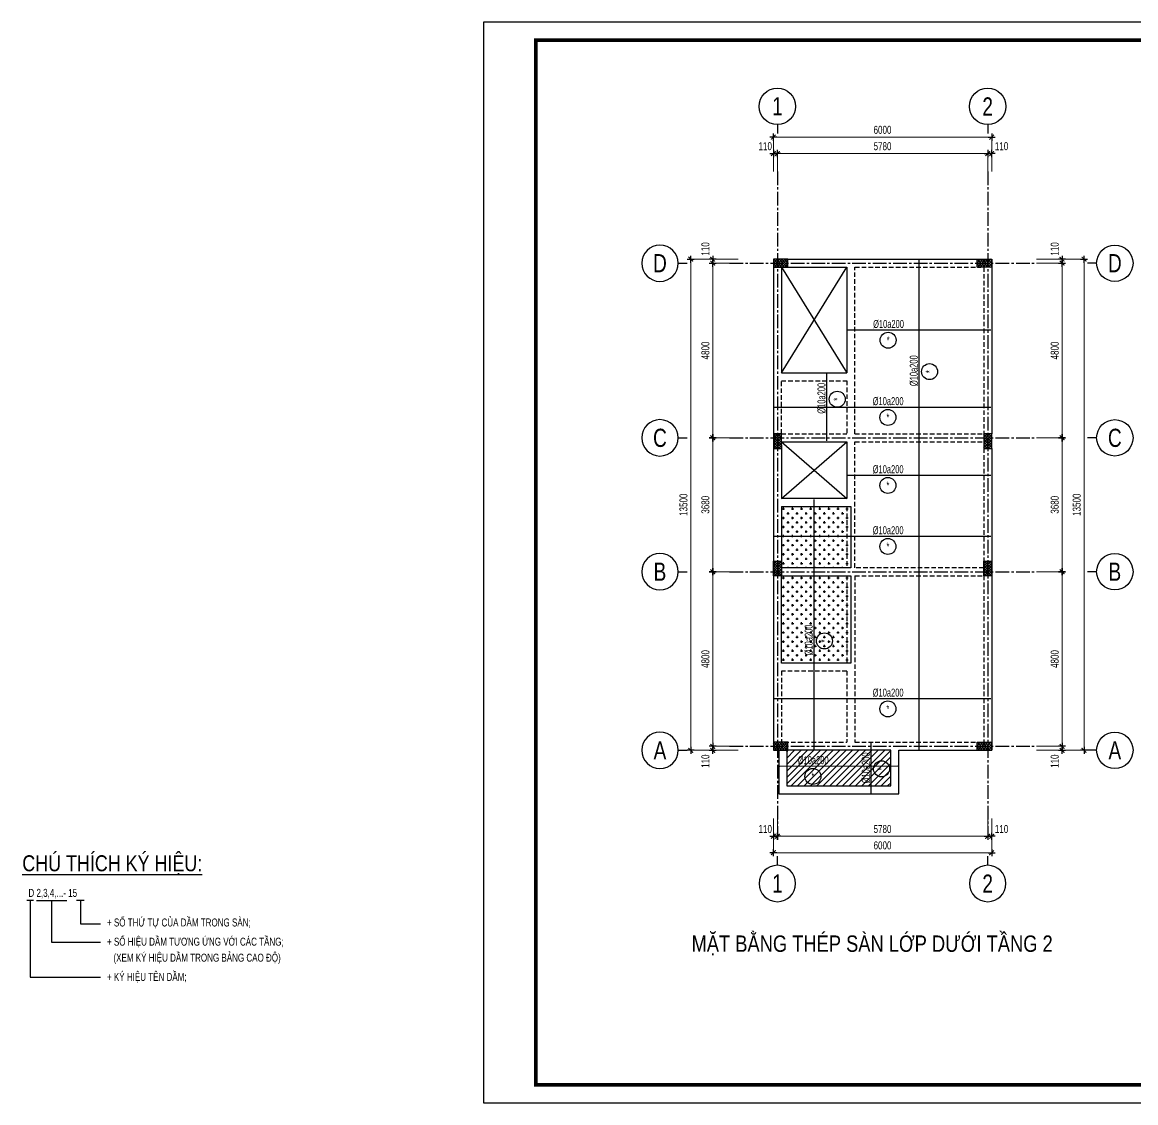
# Model space of a CAD drawing. Header units: millimetres. Extents: x -19243 to 35436, y -10001 to 31108.
# Drawn here: x -19243 to 11358, y -10001 to 19699 of the extents above; entities that cross this region are included whole.
import ezdxf
from ezdxf.enums import TextEntityAlignment as Align

# ---------------------------------------------------------------- set-up
doc = ezdxf.new("R2010")
doc.units = ezdxf.units.MM
doc.header["$MEASUREMENT"] = 0
for name, pattern in [('HIDDEN', [0.375, 0.25, -0.125]), ('Xref Grid A18$0$CENTER2', [1.125, 0.75, -0.125, 0.125, -0.125]), ('Xref Structure Plan 2 (A18)$0$HIDDEN', [0.375, 0.25, -0.125])]:
    doc.linetypes.add(name, pattern=pattern)
doc.layers.get('DEFPOINTS').update_dxf_attribs({"color": 87})
for name, color, linetype in [('06.TEXT', 2, 'Continuous'), ('09.COLUMN', 4, 'Continuous'), ('11.NOTE', 8, 'Continuous'), ('CDC.14.STEELNUM', 2, 'Continuous'), ('KCS_STEEL_BOTTOM', 4, 'Continuous'), ('KCS_STEEL_TOP', 4, 'HIDDEN'), ('KCS_TEXT_THEP', 7, 'Continuous'), ('Xref Column Plan 2 (A18)$0$$0$09.COLUMN', 4, 'Continuous'), ('Xref Column Plan 2 (A18)$0$10.HATCH', 9, 'Continuous'), ('Xref Grid A18$0$01.AXIS', 160, 'Xref Grid A18$0$CENTER2'), ('Xref Grid A18$0$02.DIM', 8, 'Continuous'), ('Xref Structure Plan 2 (A18)$0$03.BORDER', 3, 'Continuous'), ('Xref Structure Plan 2 (A18)$0$04.HIDDEN', 8, 'Xref Structure Plan 2 (A18)$0$HIDDEN'), ('Xref Structure Plan 2 (A18)$0$10.HATCH', 9, 'Continuous'), ('Xref Structure Plan 2 (A18)$0$11.NOTE', 8, 'Continuous')]:
    doc.layers.add(name, color=color, linetype=linetype)
for name, color, linetype, lineweight in [('KHUNGTEN', 7, 'Continuous', 20), ('Xref Column Plan 2 (A18)$0$KHUNGTEN', 7, 'Continuous', 20), ('Xref khung ten  A3 TKCS$0$A-KY HIEU', 34, 'Continuous', 20)]:
    doc.layers.add(name, color=color, linetype=linetype, lineweight=lineweight)
doc.styles.add('ARIAL', font='arial.ttf', dxfattribs={"width": 0.6})
doc.styles.add('KCS_SMTEXT', font='3t-unicode.shx', dxfattribs={"width": 0.7})
doc.styles.add('SMTEXT', font='3t-unicode.shx', dxfattribs={"width": 0.75})
doc.styles.add('Xref Grid A18$0$BIGTEXT', font='arial.ttf', dxfattribs={"width": 0.8})
doc.styles.add('Xref Grid A18$0$SMTEXT', font='3t-unicode.shx', dxfattribs={"width": 0.75})
doc.dimstyles.new('Xref Grid A18$0$X1', dxfattribs={"dimtxt": 220, "dimasz": 0.8, "dimexe": 0, "dimexo": 0, "dimgap": 90, "dimtad": 1, "dimdec": 0, "dimzin": 13, "dimdsep": 46, "dimtxsty": 'Xref Grid A18$0$SMTEXT', "dimblk1": 'Xref Grid A18$0$CHEO', "dimblk2": 'Xref Grid A18$0$CHEO', "dimsah": 1, "dimcen": 0, "dimclrd": 256, "dimclre": 256, "dimclrt": 2, "dimadec": 0, "dimazin": 0, "dimtfac": 1, "dimtdec": 0, "dimtix": 1, "dimtmove": 2, "dimatfit": 3, "dimldrblk": 'Xref Grid A18$0$CHEO', "dimfxl": 1, "dimtolj": 1, "dimtzin": 13, "dimarcsym": 0})
pattern_1 = [(135, (-6989.16, 17769.917), (-35.35534, -35.35534), []), (225, (-6989.16, 17769.917), (35.35534, -35.35534), [])]
pattern_2 = [(135, (-6989.16, 4489.917), (-35.35534, -35.35534), []), (225, (-6989.16, 4489.917), (35.35534, -35.35534), [])]

# ---------------------------------------------------------------- blocks, each defined once
blk = doc.blocks.new('Xref khung ten  A3 TKCS')
at = {"layer": 'DEFPOINTS', "color": 125}
blk.add_lwpolyline([(-57730.37, -13938.76), (-57310.37, -13938.76), (-57310.37, -13641.76), (-57730.37, -13641.76)], close=True, dxfattribs=at)
at = {"layer": 'Xref khung ten  A3 TKCS$0$A-KY HIEU', "color": 0, "const_width": 1.02}
blk.add_lwpolyline([(-57716.02, -13933.85), (-57716.02, -13646.66), (-57315.38, -13646.66), (-57315.38, -13933.85)], close=True, dxfattribs=at)
blk = doc.blocks.new('Xref Grid A18$0$CHEO')
at = {"layer": 'Xref Grid A18$0$02.DIM'}
for points in [[(-121, 0), (121, 0)], [(0, 121), (0, -121)]]:
    blk.add_lwpolyline(points, dxfattribs=at)
at = {"layer": 'Xref Grid A18$0$02.DIM', "const_width": 40}
blk.add_lwpolyline([(80, 80), (-80, -81)], dxfattribs=at)
blk = doc.blocks.new('*D443')
at = {"layer": 'DEFPOINTS', "color": 0, "transparency": 16777216}
for p in [(-1076, 4800), (-1076, 0), (-1777, 0)]:
    blk.add_point(p, dxfattribs=at)
at = {"layer": 'Xref Grid A18$0$02.DIM', "lineweight": -2, "transparency": 16777216}
for p, q in [((-1076, 4800), (-1777, 4800)), ((-1777, 4799), (-1777, 1)), ((-1076, 0), (-1777, 0))]:
    blk.add_line(p, q, dxfattribs=at)
at = {"layer": 'Xref Grid A18$0$02.DIM', "lineweight": -2, "transparency": 16777216, "xscale": 0.8, "yscale": 0.8, "zscale": 0.8}
for p, rotation in [((-1777, 4800), 90), ((-1777, 0), 270)]:
    blk.add_blockref('Xref Grid A18$0$CHEO', p, dxfattribs=dict(at, rotation=rotation))
at = {"layer": 'Xref Grid A18$0$02.DIM', "color": 2, "transparency": 16777216, "insert": (-1977, 2400), "char_height": 220, "attachment_point": 5, "rotation": 90, "style": 'Xref Grid A18$0$SMTEXT'}
blk.add_mtext('\\A1;4800', dxfattribs=at)
blk = doc.blocks.new('*D444')
at = {"layer": 'DEFPOINTS', "color": 0, "transparency": 16777216}
for p in [(-1777, 8480), (-1076, 8480), (-1076, 4800)]:
    blk.add_point(p, dxfattribs=at)
at = {"layer": 'Xref Grid A18$0$02.DIM', "lineweight": -2, "transparency": 16777216}
for p, q in [((-1076, 8480), (-1777, 8480)), ((-1777, 4801), (-1777, 8479)), ((-1076, 4800), (-1777, 4800))]:
    blk.add_line(p, q, dxfattribs=at)
at = {"layer": 'Xref Grid A18$0$02.DIM', "lineweight": -2, "transparency": 16777216, "xscale": 0.8, "yscale": 0.8, "zscale": 0.8}
for p, rotation in [((-1777, 8480), 90), ((-1777, 4800), 270)]:
    blk.add_blockref('Xref Grid A18$0$CHEO', p, dxfattribs=dict(at, rotation=rotation))
at = {"layer": 'Xref Grid A18$0$02.DIM', "color": 2, "transparency": 16777216, "insert": (-1977, 6640), "char_height": 220, "attachment_point": 5, "rotation": 90, "style": 'Xref Grid A18$0$SMTEXT'}
blk.add_mtext('\\A1;3680', dxfattribs=at)
blk = doc.blocks.new('*D445')
at = {"layer": 'DEFPOINTS', "color": 0, "transparency": 16777216}
for p in [(-1777, 13280), (-1076, 13280), (-1076, 8480)]:
    blk.add_point(p, dxfattribs=at)
at = {"layer": 'Xref Grid A18$0$02.DIM', "lineweight": -2, "transparency": 16777216}
for p, q in [((-1076, 13280), (-1777, 13280)), ((-1777, 8481), (-1777, 13279)), ((-1076, 8480), (-1777, 8480))]:
    blk.add_line(p, q, dxfattribs=at)
at = {"layer": 'Xref Grid A18$0$02.DIM', "lineweight": -2, "transparency": 16777216, "xscale": 0.8, "yscale": 0.8, "zscale": 0.8}
for p, rotation in [((-1777, 13280), 90), ((-1777, 8480), 270)]:
    blk.add_blockref('Xref Grid A18$0$CHEO', p, dxfattribs=dict(at, rotation=rotation))
at = {"layer": 'Xref Grid A18$0$02.DIM', "color": 2, "transparency": 16777216, "insert": (-1977, 10880), "char_height": 220, "attachment_point": 5, "rotation": 90, "style": 'Xref Grid A18$0$SMTEXT'}
blk.add_mtext('\\A1;4800', dxfattribs=at)
blk = doc.blocks.new('*D456')
at = {"layer": 'DEFPOINTS', "color": 0, "transparency": 16777216}
for p in [(0, -1983), (5780, -1983), (5780, -2474)]:
    blk.add_point(p, dxfattribs=at)
at = {"layer": 'Xref Grid A18$0$02.DIM', "lineweight": -2, "transparency": 16777216}
for p, q in [((0, -1983), (0, -2474)), ((5780, -1983), (5780, -2474)), ((1, -2474), (5779, -2474))]:
    blk.add_line(p, q, dxfattribs=at)
at = {"layer": 'Xref Grid A18$0$02.DIM', "lineweight": -2, "transparency": 16777216, "xscale": 0.8, "yscale": 0.8, "zscale": 0.8, "rotation": 180}
blk.add_blockref('Xref Grid A18$0$CHEO', (0, -2474), dxfattribs=at)
at = {"layer": 'Xref Grid A18$0$02.DIM', "lineweight": -2, "transparency": 16777216, "xscale": 0.8, "yscale": 0.8, "zscale": 0.8}
blk.add_blockref('Xref Grid A18$0$CHEO', (5780, -2474), dxfattribs=at)
at = {"layer": 'Xref Grid A18$0$02.DIM', "color": 2, "transparency": 16777216, "insert": (2890, -2274), "char_height": 220, "attachment_point": 5, "style": 'Xref Grid A18$0$SMTEXT'}
blk.add_mtext('\\A1;5780', dxfattribs=at)
blk = doc.blocks.new('*D457')
at = {"layer": 'DEFPOINTS', "color": 0, "transparency": 16777216}
for p in [(-2380, 13390), (-1076, 13390), (-1076, -110)]:
    blk.add_point(p, dxfattribs=at)
at = {"layer": 'Xref Grid A18$0$02.DIM', "lineweight": -2, "transparency": 16777216}
for p, q in [((-1076, 13390), (-2380, 13390)), ((-2380, -109), (-2380, 13389)), ((-1076, -110), (-2380, -110))]:
    blk.add_line(p, q, dxfattribs=at)
at = {"layer": 'Xref Grid A18$0$02.DIM', "lineweight": -2, "transparency": 16777216, "xscale": 0.8, "yscale": 0.8, "zscale": 0.8}
for p, rotation in [((-2380, 13390), 90), ((-2380, -110), 270)]:
    blk.add_blockref('Xref Grid A18$0$CHEO', p, dxfattribs=dict(at, rotation=rotation))
at = {"layer": 'Xref Grid A18$0$02.DIM', "color": 2, "transparency": 16777216, "insert": (-2580, 6640), "char_height": 220, "attachment_point": 5, "rotation": 90, "style": 'Xref Grid A18$0$SMTEXT'}
blk.add_mtext('\\A1;13500', dxfattribs=at)
blk = doc.blocks.new('*D458')
at = {"layer": 'DEFPOINTS', "color": 0, "transparency": 16777216}
for p in [(-110, -1983), (0, -1983), (-110, -2474)]:
    blk.add_point(p, dxfattribs=at)
at = {"layer": 'Xref Grid A18$0$02.DIM', "lineweight": -2, "transparency": 16777216}
for p, q in [((-110, -1983), (-110, -2474)), ((0, -1983), (0, -2474)), ((-111, -2474), (-112, -2474)), ((0, -2474), (-110, -2474)), ((1, -2474), (2, -2474))]:
    blk.add_line(p, q, dxfattribs=at)
at = {"layer": 'Xref Grid A18$0$02.DIM', "lineweight": -2, "transparency": 16777216, "xscale": 0.8, "yscale": 0.8, "zscale": 0.8}
blk.add_blockref('Xref Grid A18$0$CHEO', (-110, -2474), dxfattribs=at)
at = {"layer": 'Xref Grid A18$0$02.DIM', "lineweight": -2, "transparency": 16777216, "xscale": 0.8, "yscale": 0.8, "zscale": 0.8, "rotation": 180}
blk.add_blockref('Xref Grid A18$0$CHEO', (0, -2474), dxfattribs=at)
at = {"layer": 'Xref Grid A18$0$02.DIM', "color": 2, "transparency": 16777216, "insert": (-333, -2274), "char_height": 220, "attachment_point": 5, "style": 'Xref Grid A18$0$SMTEXT'}
blk.add_mtext('\\A1;110', dxfattribs=at)
blk = doc.blocks.new('*D459')
at = {"layer": 'DEFPOINTS', "color": 0, "transparency": 16777216}
for p in [(5780, -1983), (5890, -1983), (5890, -2474)]:
    blk.add_point(p, dxfattribs=at)
at = {"layer": 'Xref Grid A18$0$02.DIM', "lineweight": -2, "transparency": 16777216}
for p, q in [((5780, -1983), (5780, -2474)), ((5890, -1983), (5890, -2474)), ((5779, -2474), (5778, -2474)), ((5780, -2474), (5890, -2474)), ((5891, -2474), (5892, -2474))]:
    blk.add_line(p, q, dxfattribs=at)
at = {"layer": 'Xref Grid A18$0$02.DIM', "lineweight": -2, "transparency": 16777216, "xscale": 0.8, "yscale": 0.8, "zscale": 0.8}
blk.add_blockref('Xref Grid A18$0$CHEO', (5780, -2474), dxfattribs=at)
at = {"layer": 'Xref Grid A18$0$02.DIM', "lineweight": -2, "transparency": 16777216, "xscale": 0.8, "yscale": 0.8, "zscale": 0.8, "rotation": 180}
blk.add_blockref('Xref Grid A18$0$CHEO', (5890, -2474), dxfattribs=at)
at = {"layer": 'Xref Grid A18$0$02.DIM', "color": 2, "transparency": 16777216, "insert": (6162, -2274), "char_height": 220, "attachment_point": 5, "style": 'Xref Grid A18$0$SMTEXT'}
blk.add_mtext('\\A1;110', dxfattribs=at)
blk = doc.blocks.new('*D460')
at = {"layer": 'DEFPOINTS', "color": 0, "transparency": 16777216}
for p in [(-110, -1983), (5890, -1983), (5890, -2924)]:
    blk.add_point(p, dxfattribs=at)
at = {"layer": 'Xref Grid A18$0$02.DIM', "lineweight": -2, "transparency": 16777216}
for p, q in [((-110, -1983), (-110, -2924)), ((5890, -1983), (5890, -2924)), ((-109, -2924), (5889, -2924))]:
    blk.add_line(p, q, dxfattribs=at)
at = {"layer": 'Xref Grid A18$0$02.DIM', "lineweight": -2, "transparency": 16777216, "xscale": 0.8, "yscale": 0.8, "zscale": 0.8, "rotation": 180}
blk.add_blockref('Xref Grid A18$0$CHEO', (-110, -2924), dxfattribs=at)
at = {"layer": 'Xref Grid A18$0$02.DIM', "lineweight": -2, "transparency": 16777216, "xscale": 0.8, "yscale": 0.8, "zscale": 0.8}
blk.add_blockref('Xref Grid A18$0$CHEO', (5890, -2924), dxfattribs=at)
at = {"layer": 'Xref Grid A18$0$02.DIM', "color": 2, "transparency": 16777216, "insert": (2890, -2724), "char_height": 220, "attachment_point": 5, "style": 'Xref Grid A18$0$SMTEXT'}
blk.add_mtext('\\A1;6000', dxfattribs=at)
blk = doc.blocks.new('*D461')
at = {"layer": 'DEFPOINTS', "color": 0, "transparency": 16777216}
for p in [(-1777, 13390), (-1076, 13390), (-1076, 13280)]:
    blk.add_point(p, dxfattribs=at)
at = {"layer": 'Xref Grid A18$0$02.DIM', "lineweight": -2, "transparency": 16777216}
for p, q in [((-1777, 13391), (-1777, 13392)), ((-1076, 13390), (-1777, 13390)), ((-1777, 13280), (-1777, 13390)), ((-1076, 13280), (-1777, 13280)), ((-1777, 13279), (-1777, 13278))]:
    blk.add_line(p, q, dxfattribs=at)
at = {"layer": 'Xref Grid A18$0$02.DIM', "lineweight": -2, "transparency": 16777216, "xscale": 0.8, "yscale": 0.8, "zscale": 0.8}
for p, rotation in [((-1777, 13390), 270), ((-1777, 13280), 90)]:
    blk.add_blockref('Xref Grid A18$0$CHEO', p, dxfattribs=dict(at, rotation=rotation))
at = {"layer": 'Xref Grid A18$0$02.DIM', "color": 2, "transparency": 16777216, "insert": (-1977, 13673), "char_height": 220, "attachment_point": 5, "rotation": 90, "style": 'Xref Grid A18$0$SMTEXT'}
blk.add_mtext('\\A1;110', dxfattribs=at)
blk = doc.blocks.new('*D462')
at = {"layer": 'DEFPOINTS', "color": 0, "transparency": 16777216}
for p in [(-1076, 0), (-1777, -110), (-1076, -110)]:
    blk.add_point(p, dxfattribs=at)
at = {"layer": 'Xref Grid A18$0$02.DIM', "lineweight": -2, "transparency": 16777216}
for p, q in [((-1777, 1), (-1777, 2)), ((-1076, 0), (-1777, 0)), ((-1777, 0), (-1777, -110)), ((-1076, -110), (-1777, -110)), ((-1777, -111), (-1777, -112))]:
    blk.add_line(p, q, dxfattribs=at)
at = {"layer": 'Xref Grid A18$0$02.DIM', "lineweight": -2, "transparency": 16777216, "xscale": 0.8, "yscale": 0.8, "zscale": 0.8}
for p, rotation in [((-1777, 0), 270), ((-1777, -110), 90)]:
    blk.add_blockref('Xref Grid A18$0$CHEO', p, dxfattribs=dict(at, rotation=rotation))
at = {"layer": 'Xref Grid A18$0$02.DIM', "color": 2, "transparency": 16777216, "insert": (-1977, -408), "char_height": 220, "attachment_point": 5, "rotation": 90, "style": 'Xref Grid A18$0$SMTEXT'}
blk.add_mtext('\\A1;110', dxfattribs=at)
blk = doc.blocks.new('Xref Grid A18$0$_Axis name')
at = {"layer": 'Xref Grid A18$0$02.DIM'}
blk.add_line((0, 2.5), (0, 0), dxfattribs=at)
blk.add_circle((0, 7.5), 5, dxfattribs=at)
at = {"layer": 'Xref Grid A18$0$02.DIM', "style": 'Xref Grid A18$0$BIGTEXT', "width": 0.75}
blk.add_attdef('.', text='', height=5, dxfattribs=at).set_placement((0, 7.5), align=Align.MIDDLE)
blk = doc.blocks.new('*D446')
at = {"layer": 'DEFPOINTS', "color": 0, "transparency": 16777216}
for p in [(7124, 4800), (7124, 0), (7824, 0)]:
    blk.add_point(p, dxfattribs=at)
at = {"layer": 'Xref Grid A18$0$02.DIM', "lineweight": -2, "transparency": 16777216}
for p, q in [((7124, 4800), (7824, 4800)), ((7824, 4799), (7824, 1)), ((7124, 0), (7824, 0))]:
    blk.add_line(p, q, dxfattribs=at)
at = {"layer": 'Xref Grid A18$0$02.DIM', "lineweight": -2, "transparency": 16777216, "xscale": 0.8, "yscale": 0.8, "zscale": 0.8}
for p, rotation in [((7824, 4800), 90), ((7824, 0), 270)]:
    blk.add_blockref('Xref Grid A18$0$CHEO', p, dxfattribs=dict(at, rotation=rotation))
at = {"layer": 'Xref Grid A18$0$02.DIM', "color": 2, "transparency": 16777216, "insert": (7624, 2400), "char_height": 220, "attachment_point": 5, "rotation": 90, "style": 'Xref Grid A18$0$SMTEXT'}
blk.add_mtext('\\A1;4800', dxfattribs=at)
blk = doc.blocks.new('*D447')
at = {"layer": 'DEFPOINTS', "color": 0, "transparency": 16777216}
for p in [(7124, 8480), (7824, 8480), (7124, 4800)]:
    blk.add_point(p, dxfattribs=at)
at = {"layer": 'Xref Grid A18$0$02.DIM', "lineweight": -2, "transparency": 16777216}
for p, q in [((7124, 8480), (7824, 8480)), ((7824, 4801), (7824, 8479)), ((7124, 4800), (7824, 4800))]:
    blk.add_line(p, q, dxfattribs=at)
at = {"layer": 'Xref Grid A18$0$02.DIM', "lineweight": -2, "transparency": 16777216, "xscale": 0.8, "yscale": 0.8, "zscale": 0.8}
for p, rotation in [((7824, 8480), 90), ((7824, 4800), 270)]:
    blk.add_blockref('Xref Grid A18$0$CHEO', p, dxfattribs=dict(at, rotation=rotation))
at = {"layer": 'Xref Grid A18$0$02.DIM', "color": 2, "transparency": 16777216, "insert": (7624, 6640), "char_height": 220, "attachment_point": 5, "rotation": 90, "style": 'Xref Grid A18$0$SMTEXT'}
blk.add_mtext('\\A1;3680', dxfattribs=at)
blk = doc.blocks.new('*D448')
at = {"layer": 'DEFPOINTS', "color": 0, "transparency": 16777216}
for p in [(7124, 13280), (7824, 13280), (7124, 8480)]:
    blk.add_point(p, dxfattribs=at)
at = {"layer": 'Xref Grid A18$0$02.DIM', "lineweight": -2, "transparency": 16777216}
for p, q in [((7124, 13280), (7824, 13280)), ((7824, 8481), (7824, 13279)), ((7124, 8480), (7824, 8480))]:
    blk.add_line(p, q, dxfattribs=at)
at = {"layer": 'Xref Grid A18$0$02.DIM', "lineweight": -2, "transparency": 16777216, "xscale": 0.8, "yscale": 0.8, "zscale": 0.8}
for p, rotation in [((7824, 13280), 90), ((7824, 8480), 270)]:
    blk.add_blockref('Xref Grid A18$0$CHEO', p, dxfattribs=dict(at, rotation=rotation))
at = {"layer": 'Xref Grid A18$0$02.DIM', "color": 2, "transparency": 16777216, "insert": (7624, 10880), "char_height": 220, "attachment_point": 5, "rotation": 90, "style": 'Xref Grid A18$0$SMTEXT'}
blk.add_mtext('\\A1;4800', dxfattribs=at)
blk = doc.blocks.new('*D449')
at = {"layer": 'DEFPOINTS', "color": 0, "transparency": 16777216}
for p in [(7124, 13390), (8428, 13390), (7124, -110)]:
    blk.add_point(p, dxfattribs=at)
at = {"layer": 'Xref Grid A18$0$02.DIM', "lineweight": -2, "transparency": 16777216}
for p, q in [((7124, 13390), (8428, 13390)), ((8428, -109), (8428, 13389)), ((7124, -110), (8428, -110))]:
    blk.add_line(p, q, dxfattribs=at)
at = {"layer": 'Xref Grid A18$0$02.DIM', "lineweight": -2, "transparency": 16777216, "xscale": 0.8, "yscale": 0.8, "zscale": 0.8}
for p, rotation in [((8428, 13390), 90), ((8428, -110), 270)]:
    blk.add_blockref('Xref Grid A18$0$CHEO', p, dxfattribs=dict(at, rotation=rotation))
at = {"layer": 'Xref Grid A18$0$02.DIM', "color": 2, "transparency": 16777216, "insert": (8228, 6640), "char_height": 220, "attachment_point": 5, "rotation": 90, "style": 'Xref Grid A18$0$SMTEXT'}
blk.add_mtext('\\A1;13500', dxfattribs=at)
blk = doc.blocks.new('*D450')
at = {"layer": 'DEFPOINTS', "color": 0, "transparency": 16777216}
for p in [(7124, 13390), (7124, 13280), (7824, 13390)]:
    blk.add_point(p, dxfattribs=at)
at = {"layer": 'Xref Grid A18$0$02.DIM', "lineweight": -2, "transparency": 16777216}
for p, q in [((7124, 13390), (7824, 13390)), ((7124, 13280), (7824, 13280)), ((7824, 13391), (7824, 13392)), ((7824, 13280), (7824, 13390)), ((7824, 13279), (7824, 13278))]:
    blk.add_line(p, q, dxfattribs=at)
at = {"layer": 'Xref Grid A18$0$02.DIM', "lineweight": -2, "transparency": 16777216, "xscale": 0.8, "yscale": 0.8, "zscale": 0.8}
for p, rotation in [((7824, 13390), 270), ((7824, 13280), 90)]:
    blk.add_blockref('Xref Grid A18$0$CHEO', p, dxfattribs=dict(at, rotation=rotation))
at = {"layer": 'Xref Grid A18$0$02.DIM', "color": 2, "transparency": 16777216, "insert": (7624, 13673), "char_height": 220, "attachment_point": 5, "rotation": 90, "style": 'Xref Grid A18$0$SMTEXT'}
blk.add_mtext('\\A1;110', dxfattribs=at)
blk = doc.blocks.new('*D451')
at = {"layer": 'DEFPOINTS', "color": 0, "transparency": 16777216}
for p in [(7124, 0), (7124, -110), (7824, -110)]:
    blk.add_point(p, dxfattribs=at)
at = {"layer": 'Xref Grid A18$0$02.DIM', "lineweight": -2, "transparency": 16777216}
for p, q in [((7124, 0), (7824, 0)), ((7824, 1), (7824, 2)), ((7824, 0), (7824, -110)), ((7124, -110), (7824, -110)), ((7824, -111), (7824, -112))]:
    blk.add_line(p, q, dxfattribs=at)
at = {"layer": 'Xref Grid A18$0$02.DIM', "lineweight": -2, "transparency": 16777216, "xscale": 0.8, "yscale": 0.8, "zscale": 0.8}
for p, rotation in [((7824, 0), 270), ((7824, -110), 90)]:
    blk.add_blockref('Xref Grid A18$0$CHEO', p, dxfattribs=dict(at, rotation=rotation))
at = {"layer": 'Xref Grid A18$0$02.DIM', "color": 2, "transparency": 16777216, "insert": (7624, -408), "char_height": 220, "attachment_point": 5, "rotation": 90, "style": 'Xref Grid A18$0$SMTEXT'}
blk.add_mtext('\\A1;110', dxfattribs=at)
blk = doc.blocks.new('*D452')
at = {"layer": 'DEFPOINTS', "color": 0, "transparency": 16777216}
for p in [(5780, 16295), (0, 15804), (5780, 15804)]:
    blk.add_point(p, dxfattribs=at)
at = {"layer": 'Xref Grid A18$0$02.DIM', "lineweight": -2, "transparency": 16777216}
for p, q in [((0, 15804), (0, 16295)), ((1, 16295), (5779, 16295)), ((5780, 15804), (5780, 16295))]:
    blk.add_line(p, q, dxfattribs=at)
at = {"layer": 'Xref Grid A18$0$02.DIM', "lineweight": -2, "transparency": 16777216, "xscale": 0.8, "yscale": 0.8, "zscale": 0.8, "rotation": 180}
blk.add_blockref('Xref Grid A18$0$CHEO', (0, 16295), dxfattribs=at)
at = {"layer": 'Xref Grid A18$0$02.DIM', "lineweight": -2, "transparency": 16777216, "xscale": 0.8, "yscale": 0.8, "zscale": 0.8}
blk.add_blockref('Xref Grid A18$0$CHEO', (5780, 16295), dxfattribs=at)
at = {"layer": 'Xref Grid A18$0$02.DIM', "color": 2, "transparency": 16777216, "insert": (2890, 16495), "char_height": 220, "attachment_point": 5, "style": 'Xref Grid A18$0$SMTEXT'}
blk.add_mtext('\\A1;5780', dxfattribs=at)
blk = doc.blocks.new('*D453')
at = {"layer": 'DEFPOINTS', "color": 0, "transparency": 16777216}
for p in [(-110, 16295), (-110, 15804), (0, 15804)]:
    blk.add_point(p, dxfattribs=at)
at = {"layer": 'Xref Grid A18$0$02.DIM', "lineweight": -2, "transparency": 16777216}
for p, q in [((-111, 16295), (-112, 16295)), ((-110, 15804), (-110, 16295)), ((0, 16295), (-110, 16295)), ((0, 15804), (0, 16295)), ((1, 16295), (2, 16295))]:
    blk.add_line(p, q, dxfattribs=at)
at = {"layer": 'Xref Grid A18$0$02.DIM', "lineweight": -2, "transparency": 16777216, "xscale": 0.8, "yscale": 0.8, "zscale": 0.8}
blk.add_blockref('Xref Grid A18$0$CHEO', (-110, 16295), dxfattribs=at)
at = {"layer": 'Xref Grid A18$0$02.DIM', "lineweight": -2, "transparency": 16777216, "xscale": 0.8, "yscale": 0.8, "zscale": 0.8, "rotation": 180}
blk.add_blockref('Xref Grid A18$0$CHEO', (0, 16295), dxfattribs=at)
at = {"layer": 'Xref Grid A18$0$02.DIM', "color": 2, "transparency": 16777216, "insert": (-333, 16495), "char_height": 220, "attachment_point": 5, "style": 'Xref Grid A18$0$SMTEXT'}
blk.add_mtext('\\A1;110', dxfattribs=at)
blk = doc.blocks.new('*D454')
at = {"layer": 'DEFPOINTS', "color": 0, "transparency": 16777216}
for p in [(5890, 16295), (5780, 15804), (5890, 15804)]:
    blk.add_point(p, dxfattribs=at)
at = {"layer": 'Xref Grid A18$0$02.DIM', "lineweight": -2, "transparency": 16777216}
for p, q in [((5779, 16295), (5778, 16295)), ((5780, 15804), (5780, 16295)), ((5780, 16295), (5890, 16295)), ((5890, 15804), (5890, 16295)), ((5891, 16295), (5892, 16295))]:
    blk.add_line(p, q, dxfattribs=at)
at = {"layer": 'Xref Grid A18$0$02.DIM', "lineweight": -2, "transparency": 16777216, "xscale": 0.8, "yscale": 0.8, "zscale": 0.8}
blk.add_blockref('Xref Grid A18$0$CHEO', (5780, 16295), dxfattribs=at)
at = {"layer": 'Xref Grid A18$0$02.DIM', "lineweight": -2, "transparency": 16777216, "xscale": 0.8, "yscale": 0.8, "zscale": 0.8, "rotation": 180}
blk.add_blockref('Xref Grid A18$0$CHEO', (5890, 16295), dxfattribs=at)
at = {"layer": 'Xref Grid A18$0$02.DIM', "color": 2, "transparency": 16777216, "insert": (6162, 16495), "char_height": 220, "attachment_point": 5, "style": 'Xref Grid A18$0$SMTEXT'}
blk.add_mtext('\\A1;110', dxfattribs=at)
blk = doc.blocks.new('*D455')
at = {"layer": 'DEFPOINTS', "color": 0, "transparency": 16777216}
for p in [(5890, 16745), (-110, 15804), (5890, 15804)]:
    blk.add_point(p, dxfattribs=at)
at = {"layer": 'Xref Grid A18$0$02.DIM', "lineweight": -2, "transparency": 16777216}
for p, q in [((-110, 15804), (-110, 16745)), ((-109, 16745), (5889, 16745)), ((5890, 15804), (5890, 16745))]:
    blk.add_line(p, q, dxfattribs=at)
at = {"layer": 'Xref Grid A18$0$02.DIM', "lineweight": -2, "transparency": 16777216, "xscale": 0.8, "yscale": 0.8, "zscale": 0.8, "rotation": 180}
blk.add_blockref('Xref Grid A18$0$CHEO', (-110, 16745), dxfattribs=at)
at = {"layer": 'Xref Grid A18$0$02.DIM', "lineweight": -2, "transparency": 16777216, "xscale": 0.8, "yscale": 0.8, "zscale": 0.8}
blk.add_blockref('Xref Grid A18$0$CHEO', (5890, 16745), dxfattribs=at)
at = {"layer": 'Xref Grid A18$0$02.DIM', "color": 2, "transparency": 16777216, "insert": (2890, 16945), "char_height": 220, "attachment_point": 5, "style": 'Xref Grid A18$0$SMTEXT'}
blk.add_mtext('\\A1;6000', dxfattribs=at)
blk = doc.blocks.new('Xref Grid A18')
at = {"layer": 'Xref Grid A18$0$01.AXIS', "ltscale": 500}
for p, q in [((0, 15804.1), (0, -2571.1)), ((5780, 15804.1), (5780, -2571.1)), ((-1314.9, 13280), (7123.7, 13280)), ((-1314.9, 8480), (7123.7, 8480)), ((-1314.9, 4800), (7123.7, 4800)), ((-1314.9, 0), (7123.7, 0))]:
    blk.add_line(p, q, dxfattribs=at)
at = {"xscale": 100, "yscale": 100, "zscale": 100}
for p, values in [((0, 16841.7), {'.': '1'}), ((5780, 16841.7), {'.': '2'})]:
    blk.add_blockref('Xref Grid A18$0$_Axis name', p, dxfattribs=at).add_auto_attribs(values)
ref = blk.add_blockref('Xref Grid A18$0$_Axis name', (-2477.1, 13280), dxfattribs=dict(xscale=-100.0000000000003, yscale=100.0000000000003, zscale=100, rotation=90))
ref.add_attrib('.', 'D', dxfattribs={"layer": 'Xref Grid A18$0$02.DIM', "height": 500, "style": 'Xref Grid A18$0$BIGTEXT', "width": 0.75}).set_placement((-3227.1, 13280), align=Align.MIDDLE)
ref = blk.add_blockref('Xref Grid A18$0$_Axis name', (8524.7, 13280), dxfattribs=dict(xscale=100, yscale=100, zscale=100, rotation=270))
ref.add_attrib('.', 'D', dxfattribs={"layer": 'Xref Grid A18$0$02.DIM', "height": 500, "style": 'Xref Grid A18$0$BIGTEXT', "width": 0.75}).set_placement((9274.7, 13280), align=Align.MIDDLE)
ref = blk.add_blockref('Xref Grid A18$0$_Axis name', (-2477.1, 8480), dxfattribs=dict(xscale=-100.0000000000003, yscale=100.0000000000003, zscale=100, rotation=90))
ref.add_attrib('.', 'C', dxfattribs={"layer": 'Xref Grid A18$0$02.DIM', "height": 500, "style": 'Xref Grid A18$0$BIGTEXT', "width": 0.75}).set_placement((-3227.1, 8480), align=Align.MIDDLE)
ref = blk.add_blockref('Xref Grid A18$0$_Axis name', (8524.7, 8480), dxfattribs=dict(xscale=100, yscale=100, zscale=100, rotation=270))
ref.add_attrib('.', 'C', dxfattribs={"layer": 'Xref Grid A18$0$02.DIM', "height": 500, "style": 'Xref Grid A18$0$BIGTEXT', "width": 0.75}).set_placement((9274.7, 8480), align=Align.MIDDLE)
ref = blk.add_blockref('Xref Grid A18$0$_Axis name', (-2477.1, 4800), dxfattribs=dict(xscale=-100.0000000000003, yscale=100.0000000000003, zscale=100, rotation=90))
ref.add_attrib('.', 'B', dxfattribs={"layer": 'Xref Grid A18$0$02.DIM', "height": 500, "style": 'Xref Grid A18$0$BIGTEXT', "width": 0.75}).set_placement((-3227.1, 4800), align=Align.MIDDLE)
ref = blk.add_blockref('Xref Grid A18$0$_Axis name', (8524.7, 4800), dxfattribs=dict(xscale=100, yscale=100, zscale=100, rotation=270))
ref.add_attrib('.', 'B', dxfattribs={"layer": 'Xref Grid A18$0$02.DIM', "height": 500, "style": 'Xref Grid A18$0$BIGTEXT', "width": 0.75}).set_placement((9274.7, 4800), align=Align.MIDDLE)
ref = blk.add_blockref('Xref Grid A18$0$_Axis name', (-2477.1, -110), dxfattribs=dict(xscale=-100.0000000000003, yscale=100.0000000000003, zscale=100, rotation=90))
ref.add_attrib('.', 'A', dxfattribs={"layer": 'Xref Grid A18$0$02.DIM', "height": 500, "style": 'Xref Grid A18$0$BIGTEXT', "width": 0.75}).set_placement((-3227.1, -110), align=Align.MIDDLE)
ref = blk.add_blockref('Xref Grid A18$0$_Axis name', (8524.7, -110), dxfattribs=dict(xscale=100, yscale=100, zscale=100, rotation=270))
ref.add_attrib('.', 'A', dxfattribs={"layer": 'Xref Grid A18$0$02.DIM', "height": 500, "style": 'Xref Grid A18$0$BIGTEXT', "width": 0.75}).set_placement((9274.7, -110), align=Align.MIDDLE)
ref = blk.add_blockref('Xref Grid A18$0$_Axis name', (0, -3020.9), dxfattribs=dict(xscale=-100, yscale=100, zscale=100, rotation=180))
ref.add_attrib('.', '1', dxfattribs={"layer": 'Xref Grid A18$0$02.DIM', "height": 500, "style": 'Xref Grid A18$0$BIGTEXT', "width": 0.75}).set_placement((0, -3770.9), align=Align.MIDDLE)
ref = blk.add_blockref('Xref Grid A18$0$_Axis name', (5780, -3020.9), dxfattribs=dict(xscale=-100, yscale=100, zscale=100, rotation=180))
ref.add_attrib('.', '2', dxfattribs={"layer": 'Xref Grid A18$0$02.DIM', "height": 500, "style": 'Xref Grid A18$0$BIGTEXT', "width": 0.75}).set_placement((5780, -3770.9), align=Align.MIDDLE)
at = {"layer": 'Xref Grid A18$0$02.DIM'}
for base, p1, p2, picture, middle in [((5890, 16744.9), (-110, 15804.1), (5890, 15804.1), '*D455', (2890, 16944.9)), ((5780, 16295), (0, 15804.1), (5780, 15804.1), '*D452', (2890, 16495)), ((5890, -2924.2), (-110, -1983.4), (5890, -1983.4), '*D460', (2890, -2724.2)), ((5780, -2474.3), (0, -1983.4), (5780, -1983.4), '*D456', (2890, -2274.3))]:
    dim = blk.add_linear_dim(base=base, p1=p1, p2=p2, dimstyle='Xref Grid A18$0$X1', dxfattribs=at)
    dim.commit()
    dim.dimension.update_dxf_attribs({"geometry": picture, "text_midpoint": middle})
for base, p1, p2, picture, middle in [((-110, 16295), (0, 15804.1), (-110, 15804.1), '*D453', (-333.1, 16495)), ((5890, 16295), (5780, 15804.1), (5890, 15804.1), '*D454', (6162, 16495)), ((-110, -2474.3), (0, -1983.4), (-110, -1983.4), '*D458', (-333.1, -2274.3)), ((5890, -2474.3), (5780, -1983.4), (5890, -1983.4), '*D459', (6162, -2274.3))]:
    dim = blk.add_linear_dim(base=base, p1=p1, p2=p2, dimstyle='Xref Grid A18$0$X1', dxfattribs=at)
    dim.commit()
    dim.dimension.update_dxf_attribs({"geometry": picture, "text_midpoint": middle, "dimtype": 128})
for base, p1, p2, picture, middle in [((-1776.6, 13390), (-1076.1, 13280), (-1076.1, 13390), '*D461', (-1976.6, 13673.5)), ((7824.2, 13390), (7123.7, 13280), (7123.7, 13390), '*D450', (7624.2, 13673.5)), ((-1776.6, -110), (-1076.1, 0), (-1076.1, -110), '*D462', (-1976.6, -408.2)), ((7824.2, -110), (7123.7, 0), (7123.7, -110), '*D451', (7624.2, -408.2))]:
    dim = blk.add_linear_dim(base=base, p1=p1, p2=p2, angle=270, dimstyle='Xref Grid A18$0$X1', dxfattribs=at)
    dim.commit()
    dim.dimension.update_dxf_attribs({"geometry": picture, "text_midpoint": middle, "dimtype": 128})
for base, p1, p2, angle, picture, middle in [((-2380.3, 13390), (-1076.1, -110), (-1076.1, 13390), 90, '*D457', (-2580.3, 6640)), ((8428, 13390), (7123.7, -110), (7123.7, 13390), 90, '*D449', (8228, 6640)), ((-1776.6, 13280), (-1076.1, 8480), (-1076.1, 13280), 270, '*D445', (-1976.6, 10880)), ((7824.2, 13280), (7123.7, 8480), (7123.7, 13280), 270, '*D448', (7624.2, 10880)), ((-1776.6, 8480), (-1076.1, 4800), (-1076.1, 8480), 270, '*D444', (-1976.6, 6640)), ((7824.2, 8480), (7123.7, 4800), (7123.7, 8480), 270, '*D447', (7624.2, 6640)), ((-1776.6, 0), (-1076.1, 4800), (-1076.1, 0), 270, '*D443', (-1976.6, 2400)), ((7824.2, 0), (7123.7, 4800), (7123.7, 0), 270, '*D446', (7624.2, 2400))]:
    dim = blk.add_linear_dim(base=base, p1=p1, p2=p2, angle=angle, dimstyle='Xref Grid A18$0$X1', dxfattribs=at)
    dim.commit()
    dim.dimension.update_dxf_attribs({"geometry": picture, "text_midpoint": middle})
blk = doc.blocks.new('Xref Column Plan 2 (A18)')
at = {"layer": 'Xref Column Plan 2 (A18)$0$10.HATCH'}
h = blk.add_hatch(dxfattribs=at)
h.set_pattern_fill('ANSI37', color=256, scale=400, angle=90)
h.set_pattern_definition(pattern_1)
h.paths.add_polyline_path([(290, 13170), (290, 13390), (-110, 13390), (-110, 13170)])
h = blk.add_hatch(dxfattribs=at)
h.set_pattern_fill('ANSI37', color=256, scale=400, angle=90)
h.set_pattern_definition(pattern_1)
h.paths.add_polyline_path([(5490, 13170), (5490, 13390), (5890, 13390), (5890, 13170)])
h = blk.add_hatch(dxfattribs=at)
h.set_pattern_fill('ANSI37', color=256, scale=400)
h.set_pattern_definition([(45, (4489.51, 15388.757), (-35.35534, 35.35534), []), (135, (4489.51, 15388.757), (-35.35534, -35.35534), [])])
h.paths.add_polyline_path([(-110, 8190), (110, 8190), (110, 8590), (-110, 8590)])
h = blk.add_hatch(dxfattribs=at)
h.set_pattern_fill('ANSI37', color=256, scale=400)
h.set_pattern_definition([(45, (4990.323, 15648.757), (-35.35534, 35.35534), []), (135, (4990.323, 15648.757), (-35.35534, -35.35534), [])])
h.paths.add_polyline_path([(5890, 8590), (5670, 8590), (5670, 8190), (5890, 8190)])
h = blk.add_hatch(dxfattribs=at)
h.set_pattern_fill('ANSI37', color=256, scale=400)
h.set_pattern_definition([(45, (4489.51, 11788.757), (-35.35534, 35.35534), []), (135, (4489.51, 11788.757), (-35.35534, -35.35534), [])])
h.paths.add_polyline_path([(-110, 5090), (110, 5090), (110, 4690), (-110, 4690)])
h = blk.add_hatch(dxfattribs=at)
h.set_pattern_fill('ANSI37', color=256, scale=400)
h.set_pattern_definition([(45, (4990.323, 15648.757), (-35.35534, 35.35534), []), (135, (4990.323, 15648.757), (-35.35534, -35.35534), [])])
h.paths.add_polyline_path([(5890, 4690), (5670, 4690), (5670, 5090), (5890, 5090)])
h = blk.add_hatch(dxfattribs=at)
h.set_pattern_fill('ANSI37', color=256, scale=400, angle=90)
h.set_pattern_definition(pattern_2)
h.paths.add_polyline_path([(290, -110), (290, 110), (-110, 110), (-110, -110)])
h = blk.add_hatch(dxfattribs=at)
h.set_pattern_fill('ANSI37', color=256, scale=400, angle=90)
h.set_pattern_definition(pattern_2)
h.paths.add_polyline_path([(5490, -110), (5490, 110), (5890, 110), (5890, -110)])
at = {"layer": 'Xref Column Plan 2 (A18)$0$$0$09.COLUMN'}
for points in [[(290, 13170), (290, 13390), (-110, 13390), (-110, 13170)], [(5490, 13170), (5490, 13390), (5890, 13390), (5890, 13170)], [(-110, 8190), (110, 8190), (110, 8590), (-110, 8590)], [(5890, 8590), (5670, 8590), (5670, 8190), (5890, 8190)], [(-110, 5090), (110, 5090), (110, 4690), (-110, 4690)], [(5890, 4690), (5670, 4690), (5670, 5090), (5890, 5090)], [(290, -110), (290, 110), (-110, 110), (-110, -110)], [(5490, -110), (5490, 110), (5890, 110), (5890, -110)]]:
    blk.add_lwpolyline(points, close=True, dxfattribs=at)
at = {"layer": 'Xref Column Plan 2 (A18)$0$KHUNGTEN'}
blk.add_blockref('Xref Grid A18', (0, 0), dxfattribs=at)
blk = doc.blocks.new('Xref Structure Plan 2 (A18)')
at = {"layer": 'Xref Structure Plan 2 (A18)$0$10.HATCH'}
h = blk.add_hatch(dxfattribs=at)
h.set_pattern_fill('CROSS', color=256, scale=500)
h.set_pattern_definition([(0, (-3480, 2200), (125, 125), [62.5, -187.5]), (90, (-3448.75, 2168.75), (-125, 125), [62.5, -187.5])])
h.paths.add_polyline_path([(2020, 6590), (110, 6590), (110, 4910), (2020, 4910)])
h = blk.add_hatch(dxfattribs=at)
h.set_pattern_fill('CROSS', color=256, scale=500)
h.set_pattern_definition([(0, (-3480, 300), (125, 125), [62.5, -187.5]), (90, (-3448.75, 268.75), (-125, 125), [62.5, -187.5])])
h.paths.add_polyline_path([(2020, 4690), (110, 4690), (110, 2290), (2020, 2290)])
h = blk.add_hatch(dxfattribs=at)
h.set_pattern_fill('ANSI31', color=256, scale=1000)
h.paths.add_polyline_path([(260, -110), (260, -1090), (3120, -1090), (3120, -110)])
at = {"layer": 'Xref Structure Plan 2 (A18)$0$03.BORDER'}
for p, q in [((-110, 13170), (-110, 8590)), ((110, 13170), (110, 10270)), ((190, 13390), (5590, 13390)), ((1910, 13170), (1910, 10270)), ((5890, 13170), (5890, 8590)), ((-110, 8290), (-110, 6810)), ((110, 8290), (110, 6810)), ((5890, 8190), (5890, 4990)), ((-110, 7380), (-110, 4990)), ((110, 6590), (110, 5090)), ((-110, 4690), (-110, 110)), ((5890, 4690), (5890, -110))]:
    blk.add_line(p, q, dxfattribs=at)
for points in [[(190, 13170), (1910, 13170)], [(110, 10270), (1910, 10270)], [(110, 8370), (1910, 8370), (1910, 6810), (110, 6810)], [(110, 6590), (2020, 6590), (2020, 4910), (110, 4910)], [(110, 4690), (2020, 4690), (2020, 2290), (110, 2290), (110, 4690)], [(40, -110), (40, -1310), (3340, -1310), (3340, -110), (5890, -110)]]:
    blk.add_lwpolyline(points, dxfattribs=at)
at = {"layer": 'Xref Structure Plan 2 (A18)$0$03.BORDER', "elevation": 0}
blk.add_lwpolyline([(3120, -1090), (3120, -110), (260, -110), (260, -1090), (3120, -1090)], dxfattribs=at)
at = {"layer": 'Xref Structure Plan 2 (A18)$0$04.HIDDEN', "ltscale": 500}
for p, q in [((2130, 13170), (5590, 13170)), ((5671, 13170), (5670, 8590)), ((5670, 8190), (5670, 5090)), ((1910, 4690), (1910, 2290)), ((2130, 4690), (2130, 110)), ((5670, 4690), (5670, 110)), ((110, 2070), (110, 110)), ((1910, 2070), (110, 2070)), ((1910, 2070), (1910, 110))]:
    blk.add_line(p, q, dxfattribs=at)
for points in [[(2130, 8590), (2130, 13170)], [(110, 8590), (110, 10050)], [(110, 10050), (1910, 10050), (1910, 8590)], [(110, 8590), (1910, 8590)], [(2130, 8590), (5670, 8590)], [(5670, 4909), (2130, 4909), (2130, 8370), (5670, 8370)], [(1910, 6590), (1910, 4910)], [(2130, 4690), (5670, 4690)], [(190, 110), (1910, 110)], [(2130, 110), (5590, 110)]]:
    blk.add_lwpolyline(points, dxfattribs=at)
at = {"layer": 'Xref Structure Plan 2 (A18)$0$11.NOTE'}
for p, q in [((110, 13170), (1910, 10270)), ((110, 10270), (1910, 13170)), ((110, 8370), (1910, 6810)), ((110, 6810), (1910, 8370))]:
    blk.add_line(p, q, dxfattribs=at)
at = {"layer": 'Xref Structure Plan 2 (A18)$0$04.HIDDEN'}
blk.add_blockref('Xref Column Plan 2 (A18)', (0, 0), dxfattribs=at)

msp = doc.modelspace()

# ---------------------------------------------------------------- linework, layer by layer
at = {"layer": '09.COLUMN'}
for p, q in [((-18933, -4440, -55272), (-19122, -4440, -55272)), ((-18848, -4440, -55272), (-18023, -4440, -55272)), ((-17546, -4440, -55272), (-17755, -4440, -55272))]:
    msp.add_line(p, q, dxfattribs=at)
at = {"layer": '11.NOTE'}
for p, q in [((-19027, -4440, -55272), (-19027, -6554, -55272)), ((-18442, -4440, -55272), (-18442, -5591, -55272)), ((-17646, -4440, -55272), (-17646, -5087, -55272)), ((-17646, -5087, -55272), (-17092, -5087, -55272)), ((-18442, -5591, -55272), (-17092, -5591, -55272)), ((-19027, -6554, -55272), (-17092, -6554, -55272))]:
    msp.add_line(p, q, dxfattribs=at)
at = {"layer": 'CDC.14.STEELNUM', "color": 8}
for centre in [(4554, 10959), (5691, 10095), (3155, 9337), (4546, 8837), (4546, 6967), (4546, 5289), (2803, 2692), (4546, 825), (4371, -823), (2485, -1032)]:
    msp.add_circle(centre, 220, dxfattribs=at)
at = {"layer": 'KCS_STEEL_BOTTOM'}
for points in [[(5408, -289), (5408, 13161)], [(3444, 11243), (7375, 11243)], [(2871, 8191), (2871, 10041)], [(1425, 9120), (7375, 9120)], [(3445, 7250), (7375, 7250)], [(2519, -289), (2519, 6581)], [(1424, 5572), (7375, 5572)], [(1424, 1108), (7375, 1108)], [(4088, -1489), (4088, -119)], [(1574, -749), (4824, -737)]]:
    msp.add_lwpolyline(points, dxfattribs=at)

# ---------------------------------------------------------------- block references
at = {"layer": 'KCS_STEEL_TOP'}
msp.add_blockref('Xref Structure Plan 2 (A18)', (1509, -204), dxfattribs=at)
at = {"layer": 'KHUNGTEN', "xscale": 100, "yscale": 100, "zscale": 100}
msp.add_blockref('Xref khung ten  A3 TKCS', (5766472, 1383874), dxfattribs=at)

# ---------------------------------------------------------------- texts
at = {"layer": '06.TEXT', "color": 4, "style": 'ARIAL', "width": 0.8}
for s, height, p in [('%%UCHÚ THÍCH KÝ HIỆU:', 440, (-19243, -3639, -55272)), ('MẶT BẰNG THÉP SÀN LỚP DƯỚI TẦNG 2', 450, (-849, -5853))]:
    msp.add_text(s, height=height, dxfattribs=at).set_placement(p)
at = {"layer": '06.TEXT', "style": 'SMTEXT', "width": 0.75}
msp.add_text('D 2,3,4,...- 15', height=220, dxfattribs=at).set_placement((-19074, -4233, -55272), align=Align.MIDDLE_LEFT)
for s, p in [('+ SỐ THỨ TỰ CỦA DẦM TRONG SÀN;', (-16915, -5156, -55272)), ('+ SỐ HIỆU DẦM TƯƠNG ỨNG VỚI CÁC TẦNG;', (-16915, -5684, -55272)), ('(XEM KÝ HIỆU DẦM TRONG BẢNG CAO ĐỘ)', (-16737, -6124, -55272)), ('+ KÝ HIỆU TÊN DẦM;', (-16915, -6652, -55272))]:
    msp.add_text(s, height=220, dxfattribs=at).set_placement(p)
at = {"layer": 'CDC.14.STEELNUM', "style": 'KCS_SMTEXT', "width": 0.7}
for p in [(4554, 10959), (4546, 8837), (4546, 6967), (4546, 5289), (4546, 825), (2485, -1032)]:
    msp.add_text('*', height=220, dxfattribs=at).set_placement(p, align=Align.MIDDLE_CENTER)
for p in [(5691, 10095), (3155, 9337), (2803, 2692), (4371, -823)]:
    msp.add_text('*', height=220, rotation=90, dxfattribs=at).set_placement(p, align=Align.MIDDLE_CENTER)
at = {"layer": 'KCS_TEXT_THEP', "style": 'KCS_SMTEXT', "width": 0.7}
for p in [(4564, 11296), (4553, 9174), (4553, 7303), (4553, 5626), (4553, 1162), (2493, -695)]:
    msp.add_text('%%C10a200', height=220, dxfattribs=at).set_placement(p, align=Align.CENTER)
for p in [(5368, 10121), (2831, 9363), (2479, 2719), (4048, -797)]:
    msp.add_text('%%C10a200', height=220, rotation=90, dxfattribs=at).set_placement(p, align=Align.CENTER)

doc.saveas('drawing.dxf')
